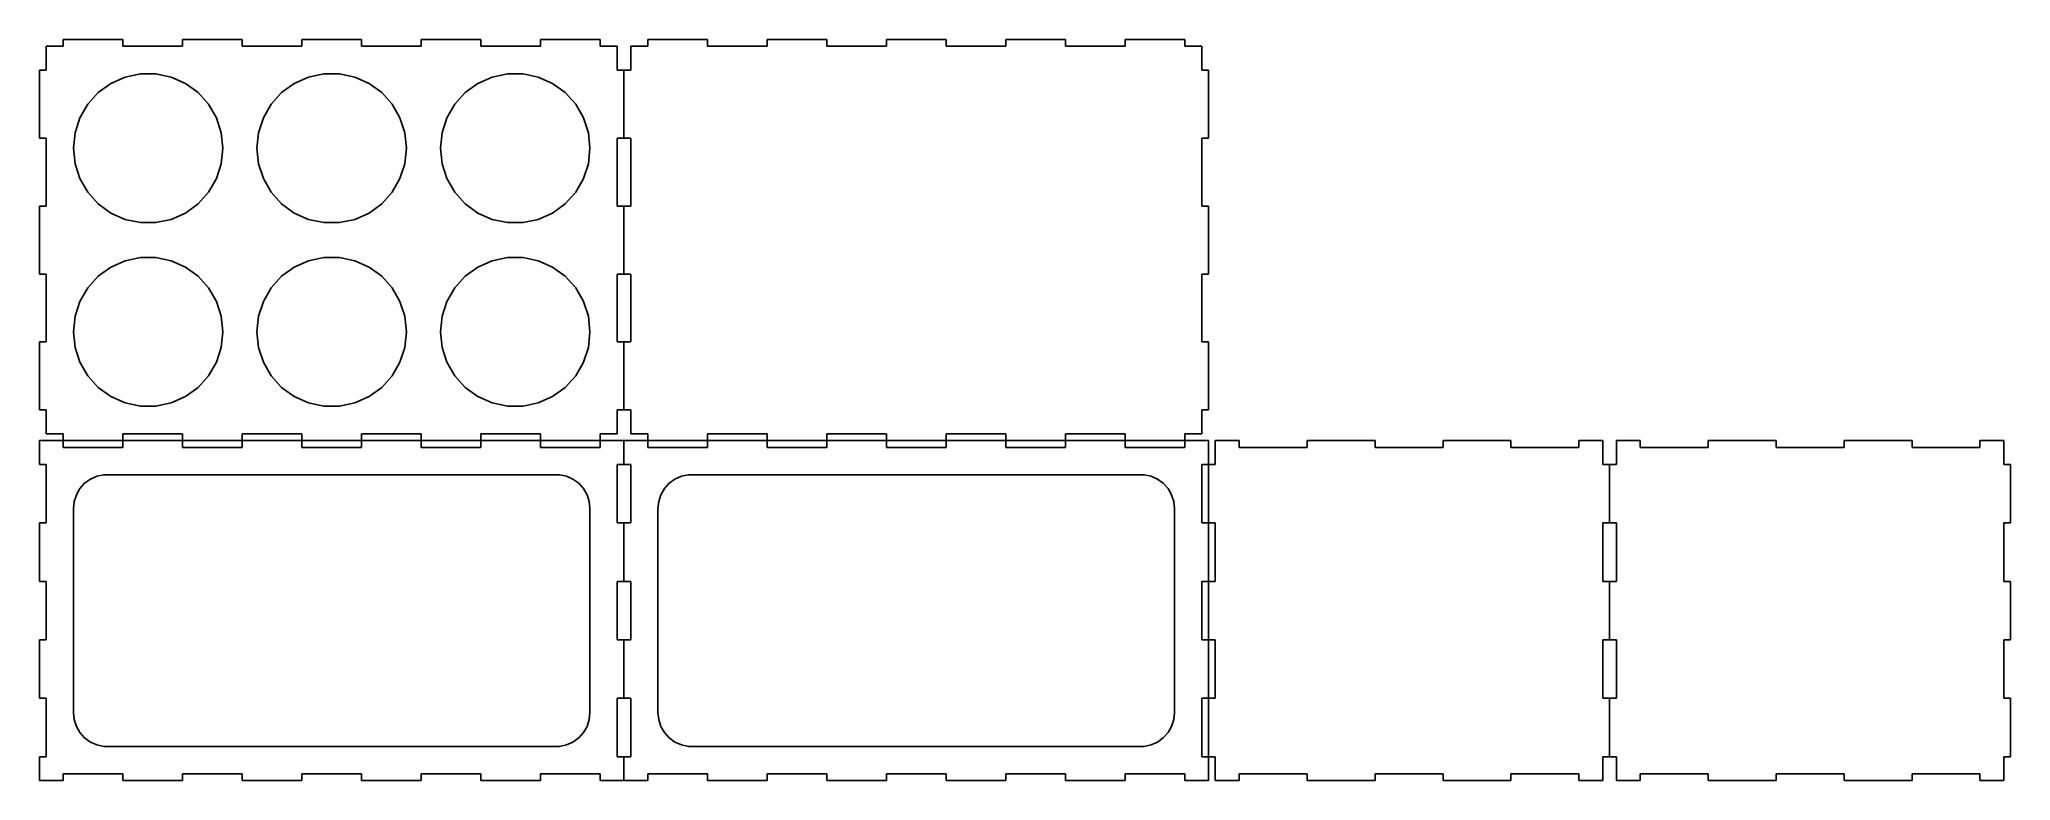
# Model space of a CAD drawing. Header units: metres. Extents: x 0 to 1160, y 0 to 436.
import ezdxf

# ---------------------------------------------------------------- set-up
doc = ezdxf.new("R2010")
doc.units = ezdxf.units.M

msp = doc.modelspace()

# ---------------------------------------------------------------- linework, layer by layer
for p, q in [((14, 432.01), (4, 432.01)), ((4, 432.01), (4, 418.01)), ((49.1111, 436.01), (14, 436.01)), ((14, 436.01), (14, 432.01)), ((49.1111, 432.01), (49.1111, 436.01)), ((84.2222, 432.01), (49.1111, 432.01)), ((119.333, 436.01), (84.2222, 436.01)), ((84.2222, 436.01), (84.2222, 432.01)), ((119.333, 432.01), (119.333, 436.01)), ((154.444, 432.01), (119.333, 432.01)), ((189.556, 436.01), (154.444, 436.01)), ((154.444, 436.01), (154.444, 432.01)), ((189.556, 432.01), (189.556, 436.01)), ((224.667, 432.01), (189.556, 432.01)), ((259.778, 436.01), (224.667, 436.01)), ((224.667, 436.01), (224.667, 432.01)), ((259.778, 432.01), (259.778, 436.01)), ((294.889, 432.01), (259.778, 432.01)), ((330, 436.01), (294.889, 436.01)), ((294.889, 436.01), (294.889, 432.01)), ((330, 432.01), (330, 436.01)), ((340, 432.01), (330, 432.01)), ((340, 418.01), (340, 432.01)), ((358.01, 432.01), (348.01, 432.01)), ((348.01, 432.01), (348.01, 418.01)), ((393.121, 436.01), (358.01, 436.01)), ((358.01, 436.01), (358.01, 432.01)), ((393.121, 432.01), (393.121, 436.01)), ((428.232, 432.01), (393.121, 432.01)), ((463.343, 436.01), (428.232, 436.01)), ((428.232, 436.01), (428.232, 432.01)), ((463.343, 432.01), (463.343, 436.01)), ((498.454, 432.01), (463.343, 432.01)), ((533.566, 436.01), (498.454, 436.01)), ((498.454, 436.01), (498.454, 432.01)), ((533.566, 432.01), (533.566, 436.01)), ((568.677, 432.01), (533.566, 432.01)), ((603.788, 436.01), (568.677, 436.01)), ((568.677, 436.01), (568.677, 432.01)), ((603.788, 432.01), (603.788, 436.01)), ((638.899, 432.01), (603.788, 432.01)), ((674.01, 436.01), (638.899, 436.01)), ((638.899, 436.01), (638.899, 432.01)), ((674.01, 432.01), (674.01, 436.01)), ((684.01, 432.01), (674.01, 432.01)), ((684.01, 418.01), (684.01, 432.01)), ((4, 418.01), (0, 418.01)), ((0, 418.01), (0, 378.01)), ((344, 418.01), (340, 418.01)), ((344, 378.01), (344, 418.01)), ((348.01, 418.01), (344.01, 418.01)), ((344.01, 418.01), (344.01, 378.01)), ((688.01, 418.01), (684.01, 418.01)), ((688.01, 378.01), (688.01, 418.01)), ((34.5582, 404.698), (42, 410.105)), ((42, 410.105), (50.4032, 413.846)), ((50.4032, 413.846), (59.4007, 415.759)), ((59.4007, 415.759), (68.5992, 415.759)), ((68.5992, 415.759), (77.5967, 413.846)), ((77.5967, 413.846), (86, 410.105)), ((86, 410.105), (93.4417, 404.698)), ((142.558, 404.698), (150, 410.105)), ((150, 410.105), (158.403, 413.846)), ((158.403, 413.846), (167.401, 415.759)), ((167.401, 415.759), (176.599, 415.759)), ((176.599, 415.759), (185.597, 413.846)), ((185.597, 413.846), (194, 410.105)), ((194, 410.105), (201.442, 404.698)), ((250.558, 404.698), (258, 410.105)), ((258, 410.105), (266.403, 413.846)), ((266.403, 413.846), (275.401, 415.759)), ((275.401, 415.759), (284.599, 415.759)), ((284.599, 415.759), (293.597, 413.846)), ((293.597, 413.846), (302, 410.105)), ((302, 410.105), (309.442, 404.698)), ((23.804, 389.896), (28.4032, 397.863)), ((28.4032, 397.863), (34.5582, 404.698)), ((93.4417, 404.698), (99.5967, 397.863)), ((99.5967, 397.863), (104.196, 389.896)), ((131.804, 389.896), (136.403, 397.863)), ((136.403, 397.863), (142.558, 404.698)), ((201.442, 404.698), (207.597, 397.863)), ((207.597, 397.863), (212.196, 389.896)), ((239.804, 389.896), (244.403, 397.863)), ((244.403, 397.863), (250.558, 404.698)), ((309.442, 404.698), (315.597, 397.863)), ((315.597, 397.863), (320.196, 389.896)), ((20.9615, 381.148), (23.804, 389.896)), ((104.196, 389.896), (107.038, 381.148)), ((128.962, 381.148), (131.804, 389.896)), ((212.196, 389.896), (215.038, 381.148)), ((236.962, 381.148), (239.804, 389.896)), ((320.196, 389.896), (323.038, 381.148)), ((0, 378.01), (4, 378.01)), ((4, 378.01), (4, 338.01)), ((20, 372), (20.9615, 381.148)), ((20.9615, 362.852), (20, 372)), ((107.038, 381.148), (108, 372)), ((108, 372), (107.038, 362.852)), ((128, 372), (128.962, 381.148)), ((128.962, 362.852), (128, 372)), ((215.038, 381.148), (216, 372)), ((216, 372), (215.038, 362.852)), ((236, 372), (236.962, 381.148)), ((236.962, 362.852), (236, 372)), ((323.038, 381.148), (324, 372)), ((324, 372), (323.038, 362.852)), ((340, 338.01), (340, 378.01)), ((340, 378.01), (344, 378.01)), ((344.01, 378.01), (348.01, 378.01)), ((348.01, 378.01), (348.01, 338.01)), ((684.01, 338.01), (684.01, 378.01)), ((684.01, 378.01), (688.01, 378.01)), ((23.804, 354.104), (20.9615, 362.852)), ((107.038, 362.852), (104.196, 354.104)), ((131.804, 354.104), (128.962, 362.852)), ((215.038, 362.852), (212.196, 354.104)), ((239.804, 354.104), (236.962, 362.852)), ((323.038, 362.852), (320.196, 354.104)), ((28.4032, 346.137), (23.804, 354.104)), ((104.196, 354.104), (99.5967, 346.137)), ((136.403, 346.137), (131.804, 354.104)), ((212.196, 354.104), (207.597, 346.137)), ((244.403, 346.137), (239.804, 354.104)), ((320.196, 354.104), (315.597, 346.137)), ((4, 338.01), (0, 338.01)), ((0, 338.01), (0, 298.01)), ((34.5582, 339.302), (28.4032, 346.137)), ((42, 333.895), (34.5582, 339.302)), ((93.4417, 339.302), (86, 333.895)), ((99.5967, 346.137), (93.4417, 339.302)), ((142.558, 339.302), (136.403, 346.137)), ((150, 333.895), (142.558, 339.302)), ((201.442, 339.302), (194, 333.895)), ((207.597, 346.137), (201.442, 339.302)), ((250.558, 339.302), (244.403, 346.137)), ((258, 333.895), (250.558, 339.302)), ((309.442, 339.302), (302, 333.895)), ((315.597, 346.137), (309.442, 339.302)), ((344, 338.01), (340, 338.01)), ((344, 298.01), (344, 338.01)), ((348.01, 338.01), (344.01, 338.01)), ((344.01, 338.01), (344.01, 298.01)), ((688.01, 338.01), (684.01, 338.01)), ((688.01, 298.01), (688.01, 338.01)), ((50.4032, 330.154), (42, 333.895)), ((59.4007, 328.241), (50.4032, 330.154)), ((68.5992, 328.241), (59.4007, 328.241)), ((77.5967, 330.154), (68.5992, 328.241)), ((86, 333.895), (77.5967, 330.154)), ((158.403, 330.154), (150, 333.895)), ((167.401, 328.241), (158.403, 330.154)), ((176.599, 328.241), (167.401, 328.241)), ((185.597, 330.154), (176.599, 328.241)), ((194, 333.895), (185.597, 330.154)), ((266.403, 330.154), (258, 333.895)), ((275.401, 328.241), (266.403, 330.154)), ((284.599, 328.241), (275.401, 328.241)), ((293.597, 330.154), (284.599, 328.241)), ((302, 333.895), (293.597, 330.154)), ((34.5582, 296.698), (42, 302.105)), ((42, 302.105), (50.4032, 305.846)), ((50.4032, 305.846), (59.4007, 307.759)), ((59.4007, 307.759), (68.5992, 307.759)), ((68.5992, 307.759), (77.5967, 305.846)), ((77.5967, 305.846), (86, 302.105)), ((86, 302.105), (93.4417, 296.698)), ((142.558, 296.698), (150, 302.105)), ((150, 302.105), (158.403, 305.846)), ((158.403, 305.846), (167.401, 307.759)), ((167.401, 307.759), (176.599, 307.759)), ((176.599, 307.759), (185.597, 305.846)), ((185.597, 305.846), (194, 302.105)), ((194, 302.105), (201.442, 296.698)), ((250.558, 296.698), (258, 302.105)), ((258, 302.105), (266.403, 305.846)), ((266.403, 305.846), (275.401, 307.759)), ((275.401, 307.759), (284.599, 307.759)), ((284.599, 307.759), (293.597, 305.846)), ((293.597, 305.846), (302, 302.105)), ((302, 302.105), (309.442, 296.698)), ((0, 298.01), (4, 298.01)), ((4, 298.01), (4, 258.01)), ((28.4032, 289.863), (34.5582, 296.698)), ((93.4417, 296.698), (99.5967, 289.863)), ((136.403, 289.863), (142.558, 296.698)), ((201.442, 296.698), (207.597, 289.863)), ((244.403, 289.863), (250.558, 296.698)), ((309.442, 296.698), (315.597, 289.863)), ((340, 258.01), (340, 298.01)), ((340, 298.01), (344, 298.01)), ((344.01, 298.01), (348.01, 298.01)), ((348.01, 298.01), (348.01, 258.01)), ((684.01, 258.01), (684.01, 298.01)), ((684.01, 298.01), (688.01, 298.01)), ((20.9615, 273.148), (23.804, 281.896)), ((23.804, 281.896), (28.4032, 289.863)), ((99.5967, 289.863), (104.196, 281.896)), ((104.196, 281.896), (107.038, 273.148)), ((128.962, 273.148), (131.804, 281.896)), ((131.804, 281.896), (136.403, 289.863)), ((207.597, 289.863), (212.196, 281.896)), ((212.196, 281.896), (215.038, 273.148)), ((236.962, 273.148), (239.804, 281.896)), ((239.804, 281.896), (244.403, 289.863)), ((315.597, 289.863), (320.196, 281.896)), ((320.196, 281.896), (323.038, 273.148)), ((20, 264), (20.9615, 273.148)), ((107.038, 273.148), (108, 264)), ((128, 264), (128.962, 273.148)), ((215.038, 273.148), (216, 264)), ((236, 264), (236.962, 273.148)), ((323.038, 273.148), (324, 264)), ((4, 258.01), (0, 258.01)), ((0, 258.01), (0, 218.01)), ((20.9615, 254.852), (20, 264)), ((108, 264), (107.038, 254.852)), ((128.962, 254.852), (128, 264)), ((216, 264), (215.038, 254.852)), ((236.962, 254.852), (236, 264)), ((324, 264), (323.038, 254.852)), ((344, 258.01), (340, 258.01)), ((344, 218.01), (344, 258.01)), ((348.01, 258.01), (344.01, 258.01)), ((344.01, 258.01), (344.01, 218.01)), ((688.01, 258.01), (684.01, 258.01)), ((688.01, 218.01), (688.01, 258.01)), ((23.804, 246.104), (20.9615, 254.852)), ((28.4032, 238.137), (23.804, 246.104)), ((104.196, 246.104), (99.5967, 238.137)), ((107.038, 254.852), (104.196, 246.104)), ((131.804, 246.104), (128.962, 254.852)), ((136.403, 238.137), (131.804, 246.104)), ((212.196, 246.104), (207.597, 238.137)), ((215.038, 254.852), (212.196, 246.104)), ((239.804, 246.104), (236.962, 254.852)), ((244.403, 238.137), (239.804, 246.104)), ((320.196, 246.104), (315.597, 238.137)), ((323.038, 254.852), (320.196, 246.104)), ((34.5582, 231.302), (28.4032, 238.137)), ((99.5967, 238.137), (93.4417, 231.302)), ((142.558, 231.302), (136.403, 238.137)), ((207.597, 238.137), (201.442, 231.302)), ((250.558, 231.302), (244.403, 238.137)), ((315.597, 238.137), (309.442, 231.302)), ((42, 225.895), (34.5582, 231.302)), ((50.4032, 222.154), (42, 225.895)), ((59.4007, 220.241), (50.4032, 222.154)), ((77.5967, 222.154), (68.5992, 220.241)), ((86, 225.895), (77.5967, 222.154)), ((93.4417, 231.302), (86, 225.895)), ((150, 225.895), (142.558, 231.302)), ((158.403, 222.154), (150, 225.895)), ((167.401, 220.241), (158.403, 222.154)), ((185.597, 222.154), (176.599, 220.241)), ((194, 225.895), (185.597, 222.154)), ((201.442, 231.302), (194, 225.895)), ((258, 225.895), (250.558, 231.302)), ((266.403, 222.154), (258, 225.895)), ((275.401, 220.241), (266.403, 222.154)), ((293.597, 222.154), (284.599, 220.241)), ((302, 225.895), (293.597, 222.154)), ((309.442, 231.302), (302, 225.895)), ((0, 218.01), (4, 218.01)), ((4, 218.01), (4, 204.01)), ((68.5992, 220.241), (59.4007, 220.241)), ((176.599, 220.241), (167.401, 220.241)), ((284.599, 220.241), (275.401, 220.241)), ((340, 204.01), (340, 218.01)), ((340, 218.01), (344, 218.01)), ((344.01, 218.01), (348.01, 218.01)), ((348.01, 218.01), (348.01, 204.01)), ((684.01, 204.01), (684.01, 218.01)), ((684.01, 218.01), (688.01, 218.01)), ((14, 200), (0, 200)), ((0, 200), (0, 186)), ((4, 204.01), (14, 204.01)), ((14, 204.01), (14, 200.01)), ((14, 200.01), (49.1111, 200.01)), ((14, 196), (14, 200)), ((49.1111, 204.01), (84.2222, 204.01)), ((49.1111, 200.01), (49.1111, 204.01)), ((84.2222, 200), (49.1111, 200)), ((49.1111, 200), (49.1111, 196)), ((84.2222, 204.01), (84.2222, 200.01)), ((84.2222, 200.01), (119.333, 200.01)), ((84.2222, 196), (84.2222, 200)), ((119.333, 200.01), (119.333, 204.01)), ((119.333, 204.01), (154.444, 204.01)), ((154.444, 200), (119.333, 200)), ((119.333, 200), (119.333, 196)), ((154.444, 204.01), (154.444, 200.01)), ((154.444, 200.01), (189.556, 200.01)), ((154.444, 196), (154.444, 200)), ((189.556, 200.01), (189.556, 204.01)), ((189.556, 204.01), (224.667, 204.01)), ((224.667, 200), (189.556, 200)), ((189.556, 200), (189.556, 196)), ((224.667, 204.01), (224.667, 200.01)), ((224.667, 200.01), (259.778, 200.01)), ((224.667, 196), (224.667, 200)), ((259.778, 200.01), (259.778, 204.01)), ((259.778, 204.01), (294.889, 204.01)), ((294.889, 200), (259.778, 200)), ((259.778, 200), (259.778, 196)), ((294.889, 204.01), (294.889, 200.01)), ((294.889, 200.01), (330, 200.01)), ((294.889, 196), (294.889, 200)), ((330, 200.01), (330, 204.01)), ((330, 204.01), (340, 204.01)), ((344, 200), (330, 200)), ((330, 200), (330, 196)), ((344, 186), (344, 200)), ((358.01, 200), (344.01, 200)), ((344.01, 200), (344.01, 186)), ((348.01, 204.01), (358.01, 204.01)), ((358.01, 204.01), (358.01, 200.01)), ((358.01, 200.01), (393.121, 200.01)), ((358.01, 196), (358.01, 200)), ((393.121, 204.01), (428.232, 204.01)), ((393.121, 200.01), (393.121, 204.01)), ((428.232, 200), (393.121, 200)), ((393.121, 200), (393.121, 196)), ((428.232, 204.01), (428.232, 200.01)), ((428.232, 200.01), (463.343, 200.01)), ((428.232, 196), (428.232, 200)), ((463.343, 200.01), (463.343, 204.01)), ((463.343, 204.01), (498.454, 204.01)), ((498.454, 200), (463.343, 200)), ((463.343, 200), (463.343, 196)), ((498.454, 204.01), (498.454, 200.01)), ((498.454, 200.01), (533.566, 200.01)), ((498.454, 196), (498.454, 200)), ((533.566, 200.01), (533.566, 204.01)), ((533.566, 204.01), (568.677, 204.01)), ((568.677, 200), (533.566, 200)), ((533.566, 200), (533.566, 196)), ((568.677, 204.01), (568.677, 200.01)), ((568.677, 200.01), (603.788, 200.01)), ((568.677, 196), (568.677, 200)), ((603.788, 200.01), (603.788, 204.01)), ((603.788, 204.01), (638.899, 204.01)), ((638.899, 200), (603.788, 200)), ((603.788, 200), (603.788, 196)), ((638.899, 204.01), (638.899, 200.01)), ((638.899, 200.01), (674.01, 200.01)), ((638.899, 196), (638.899, 200)), ((674.01, 200.01), (674.01, 204.01)), ((674.01, 204.01), (684.01, 204.01)), ((688.01, 200), (674.01, 200)), ((674.01, 200), (674.01, 196)), ((688.01, 186), (688.01, 200)), ((706.02, 200), (692.02, 200)), ((692.02, 200), (692.02, 186)), ((706.02, 196), (706.02, 200)), ((786.02, 200), (746.02, 200)), ((746.02, 200), (746.02, 196)), ((786.02, 196), (786.02, 200)), ((866.02, 200), (826.02, 200)), ((826.02, 200), (826.02, 196)), ((866.02, 196), (866.02, 200)), ((920.02, 200), (906.02, 200)), ((906.02, 200), (906.02, 196)), ((920.02, 186), (920.02, 200)), ((942.03, 200), (928.03, 200)), ((928.03, 200), (928.03, 186)), ((942.03, 196), (942.03, 200)), ((1022.03, 200), (982.03, 200)), ((982.03, 200), (982.03, 196)), ((1022.03, 196), (1022.03, 200)), ((1102.03, 200), (1062.03, 200)), ((1062.03, 200), (1062.03, 196)), ((1102.03, 196), (1102.03, 200)), ((1156.03, 200), (1142.03, 200)), ((1142.03, 200), (1142.03, 196)), ((1156.03, 186), (1156.03, 200)), ((0, 186), (4, 186)), ((4, 186), (4, 151.6)), ((49.1111, 196), (14, 196)), ((119.333, 196), (84.2222, 196)), ((189.556, 196), (154.444, 196)), ((259.778, 196), (224.667, 196)), ((330, 196), (294.889, 196)), ((340, 151.6), (340, 186)), ((340, 186), (344, 186)), ((344.01, 186), (348.01, 186)), ((348.01, 186), (348.01, 151.6)), ((393.121, 196), (358.01, 196)), ((463.343, 196), (428.232, 196)), ((533.566, 196), (498.454, 196)), ((603.788, 196), (568.677, 196)), ((674.01, 196), (638.899, 196)), ((684.01, 151.6), (684.01, 186)), ((684.01, 186), (688.01, 186)), ((692.02, 186), (688.02, 186)), ((688.02, 186), (688.02, 151.6)), ((746.02, 196), (706.02, 196)), ((826.02, 196), (786.02, 196)), ((906.02, 196), (866.02, 196)), ((924.02, 186), (920.02, 186)), ((924.02, 151.6), (924.02, 186)), ((928.03, 186), (924.03, 186)), ((924.03, 186), (924.03, 151.6)), ((982.03, 196), (942.03, 196)), ((1062.03, 196), (1022.03, 196)), ((1142.03, 196), (1102.03, 196)), ((1160.03, 186), (1156.03, 186)), ((1160.03, 151.6), (1160.03, 186)), ((23.8197, 171.756), (26.6174, 174.863)), ((26.6174, 174.863), (30, 177.32)), ((30, 177.32), (33.8197, 179.021)), ((33.8197, 179.021), (37.9094, 179.89)), ((37.9094, 179.89), (306.091, 179.89)), ((306.091, 179.89), (310.18, 179.021)), ((310.18, 179.021), (314, 177.32)), ((314, 177.32), (317.383, 174.863)), ((317.383, 174.863), (320.18, 171.756)), ((367.82, 171.756), (370.617, 174.863)), ((370.617, 174.863), (374, 177.32)), ((374, 177.32), (377.82, 179.021)), ((377.82, 179.021), (381.909, 179.89)), ((381.909, 179.89), (650.091, 179.89)), ((650.091, 179.89), (654.18, 179.021)), ((654.18, 179.021), (658, 177.32)), ((658, 177.32), (661.383, 174.863)), ((661.383, 174.863), (664.18, 171.756)), ((20, 160), (20.437, 164.158)), ((20.437, 164.158), (21.7291, 168.135)), ((21.7291, 168.135), (23.8197, 171.756)), ((320.18, 171.756), (322.271, 168.135)), ((322.271, 168.135), (323.563, 164.158)), ((323.563, 164.158), (324, 160)), ((364, 160), (364.437, 164.158)), ((364.437, 164.158), (365.729, 168.135)), ((365.729, 168.135), (367.82, 171.756)), ((664.18, 171.756), (666.271, 168.135)), ((666.271, 168.135), (667.563, 164.158)), ((667.563, 164.158), (668, 160)), ((4, 151.6), (0, 151.6)), ((0, 151.6), (0, 117.2)), ((20, 40), (20, 160)), ((324, 160), (324, 40)), ((344, 151.6), (340, 151.6)), ((344, 117.2), (344, 151.6)), ((348.01, 151.6), (344.01, 151.6)), ((344.01, 151.6), (344.01, 117.2)), ((364, 40), (364, 160)), ((668, 160), (668, 40)), ((688.01, 151.6), (684.01, 151.6)), ((688.01, 117.2), (688.01, 151.6)), ((688.02, 151.6), (692.02, 151.6)), ((692.02, 151.6), (692.02, 117.2)), ((920.02, 117.2), (920.02, 151.6)), ((920.02, 151.6), (924.02, 151.6)), ((924.03, 151.6), (928.03, 151.6)), ((928.03, 151.6), (928.03, 117.2)), ((1156.03, 117.2), (1156.03, 151.6)), ((1156.03, 151.6), (1160.03, 151.6)), ((0, 117.2), (4, 117.2)), ((4, 117.2), (4, 82.8)), ((340, 82.8), (340, 117.2)), ((340, 117.2), (344, 117.2)), ((344.01, 117.2), (348.01, 117.2)), ((348.01, 117.2), (348.01, 82.8)), ((684.01, 82.8), (684.01, 117.2)), ((684.01, 117.2), (688.01, 117.2)), ((692.02, 117.2), (688.02, 117.2)), ((688.02, 117.2), (688.02, 82.8)), ((924.02, 117.2), (920.02, 117.2)), ((924.02, 82.8), (924.02, 117.2)), ((928.03, 117.2), (924.03, 117.2)), ((924.03, 117.2), (924.03, 82.8)), ((1160.03, 117.2), (1156.03, 117.2)), ((1160.03, 82.8), (1160.03, 117.2)), ((4, 82.8), (0, 82.8)), ((0, 82.8), (0, 48.4)), ((344, 82.8), (340, 82.8)), ((344, 48.4), (344, 82.8)), ((348.01, 82.8), (344.01, 82.8)), ((344.01, 82.8), (344.01, 48.4)), ((688.01, 82.8), (684.01, 82.8)), ((688.01, 48.4), (688.01, 82.8)), ((688.02, 82.8), (692.02, 82.8)), ((692.02, 82.8), (692.02, 48.4)), ((920.02, 48.4), (920.02, 82.8)), ((920.02, 82.8), (924.02, 82.8)), ((924.03, 82.8), (928.03, 82.8)), ((928.03, 82.8), (928.03, 48.4)), ((1156.03, 48.4), (1156.03, 82.8)), ((1156.03, 82.8), (1160.03, 82.8)), ((0, 48.4), (4, 48.4)), ((4, 48.4), (4, 14)), ((340, 14), (340, 48.4)), ((340, 48.4), (344, 48.4)), ((344.01, 48.4), (348.01, 48.4)), ((348.01, 48.4), (348.01, 14)), ((684.01, 14), (684.01, 48.4)), ((684.01, 48.4), (688.01, 48.4)), ((692.02, 48.4), (688.02, 48.4)), ((688.02, 48.4), (688.02, 14)), ((924.02, 48.4), (920.02, 48.4)), ((924.02, 14), (924.02, 48.4)), ((928.03, 48.4), (924.03, 48.4)), ((924.03, 48.4), (924.03, 14)), ((1160.03, 48.4), (1156.03, 48.4)), ((1160.03, 14), (1160.03, 48.4)), ((20.437, 35.8418), (20, 40)), ((21.7291, 31.8653), (20.437, 35.8418)), ((323.563, 35.8418), (322.271, 31.8653)), ((324, 40), (323.563, 35.8418)), ((364.437, 35.8418), (364, 40)), ((365.729, 31.8653), (364.437, 35.8418)), ((667.563, 35.8418), (666.271, 31.8653)), ((668, 40), (667.563, 35.8418)), ((23.8197, 28.2443), (21.7291, 31.8653)), ((26.6174, 25.1371), (23.8197, 28.2443)), ((30, 22.6795), (26.6174, 25.1371)), ((317.383, 25.1371), (314, 22.6795)), ((320.18, 28.2443), (317.383, 25.1371)), ((322.271, 31.8653), (320.18, 28.2443)), ((367.82, 28.2443), (365.729, 31.8653)), ((370.617, 25.1371), (367.82, 28.2443)), ((374, 22.6795), (370.617, 25.1371)), ((661.383, 25.1371), (658, 22.6795)), ((664.18, 28.2443), (661.383, 25.1371)), ((666.271, 31.8653), (664.18, 28.2443)), ((4, 14), (0, 14)), ((0, 14), (0, 0)), ((33.8197, 20.9789), (30, 22.6795)), ((37.9094, 20.1096), (33.8197, 20.9789)), ((306.091, 20.1096), (37.9094, 20.1096)), ((310.18, 20.9789), (306.091, 20.1096)), ((314, 22.6795), (310.18, 20.9789)), ((344, 14), (340, 14)), ((344, 0), (344, 14)), ((348.01, 14), (344.01, 14)), ((344.01, 14), (344.01, 0)), ((377.82, 20.9789), (374, 22.6795)), ((381.909, 20.1096), (377.82, 20.9789)), ((650.091, 20.1096), (381.909, 20.1096)), ((654.18, 20.9789), (650.091, 20.1096)), ((658, 22.6795), (654.18, 20.9789)), ((688.01, 14), (684.01, 14)), ((688.01, 0), (688.01, 14)), ((688.02, 14), (692.02, 14)), ((692.02, 14), (692.02, 0)), ((920.02, 0), (920.02, 14)), ((920.02, 14), (924.02, 14)), ((924.03, 14), (928.03, 14)), ((928.03, 14), (928.03, 0)), ((1156.03, 0), (1156.03, 14)), ((1156.03, 14), (1160.03, 14)), ((0, 0), (14, 0)), ((14, 4), (49.1111, 4)), ((14, 0), (14, 4)), ((49.1111, 4), (49.1111, 0)), ((49.1111, 0), (84.2222, 0)), ((84.2222, 0), (84.2222, 4)), ((84.2222, 4), (119.333, 4)), ((119.333, 4), (119.333, 0)), ((119.333, 0), (154.444, 0)), ((154.444, 0), (154.444, 4)), ((154.444, 4), (189.556, 4)), ((189.556, 4), (189.556, 0)), ((189.556, 0), (224.667, 0)), ((224.667, 0), (224.667, 4)), ((224.667, 4), (259.778, 4)), ((259.778, 4), (259.778, 0)), ((259.778, 0), (294.889, 0)), ((294.889, 0), (294.889, 4)), ((294.889, 4), (330, 4)), ((330, 4), (330, 0)), ((330, 0), (344, 0)), ((344.01, 0), (358.01, 0)), ((358.01, 4), (393.121, 4)), ((358.01, 0), (358.01, 4)), ((393.121, 4), (393.121, 0)), ((393.121, 0), (428.232, 0)), ((428.232, 0), (428.232, 4)), ((428.232, 4), (463.343, 4)), ((463.343, 4), (463.343, 0)), ((463.343, 0), (498.454, 0)), ((498.454, 0), (498.454, 4)), ((498.454, 4), (533.566, 4)), ((533.566, 4), (533.566, 0)), ((533.566, 0), (568.677, 0)), ((568.677, 0), (568.677, 4)), ((568.677, 4), (603.788, 4)), ((603.788, 4), (603.788, 0)), ((603.788, 0), (638.899, 0)), ((638.899, 0), (638.899, 4)), ((638.899, 4), (674.01, 4)), ((674.01, 4), (674.01, 0)), ((674.01, 0), (688.01, 0)), ((692.02, 0), (706.02, 0)), ((706.02, 4), (746.02, 4)), ((706.02, 0), (706.02, 4)), ((746.02, 4), (746.02, 0)), ((746.02, 0), (786.02, 0)), ((786.02, 0), (786.02, 4)), ((786.02, 4), (826.02, 4)), ((826.02, 4), (826.02, 0)), ((826.02, 0), (866.02, 0)), ((866.02, 0), (866.02, 4)), ((866.02, 4), (906.02, 4)), ((906.02, 4), (906.02, 0)), ((906.02, 0), (920.02, 0)), ((928.03, 0), (942.03, 0)), ((942.03, 4), (982.03, 4)), ((942.03, 0), (942.03, 4)), ((982.03, 4), (982.03, 0)), ((982.03, 0), (1022.03, 0)), ((1022.03, 0), (1022.03, 4)), ((1022.03, 4), (1062.03, 4)), ((1062.03, 4), (1062.03, 0)), ((1062.03, 0), (1102.03, 0)), ((1102.03, 0), (1102.03, 4)), ((1102.03, 4), (1142.03, 4)), ((1142.03, 4), (1142.03, 0)), ((1142.03, 0), (1156.03, 0))]:
    msp.add_line(p, q)

doc.saveas('drawing.dxf')
